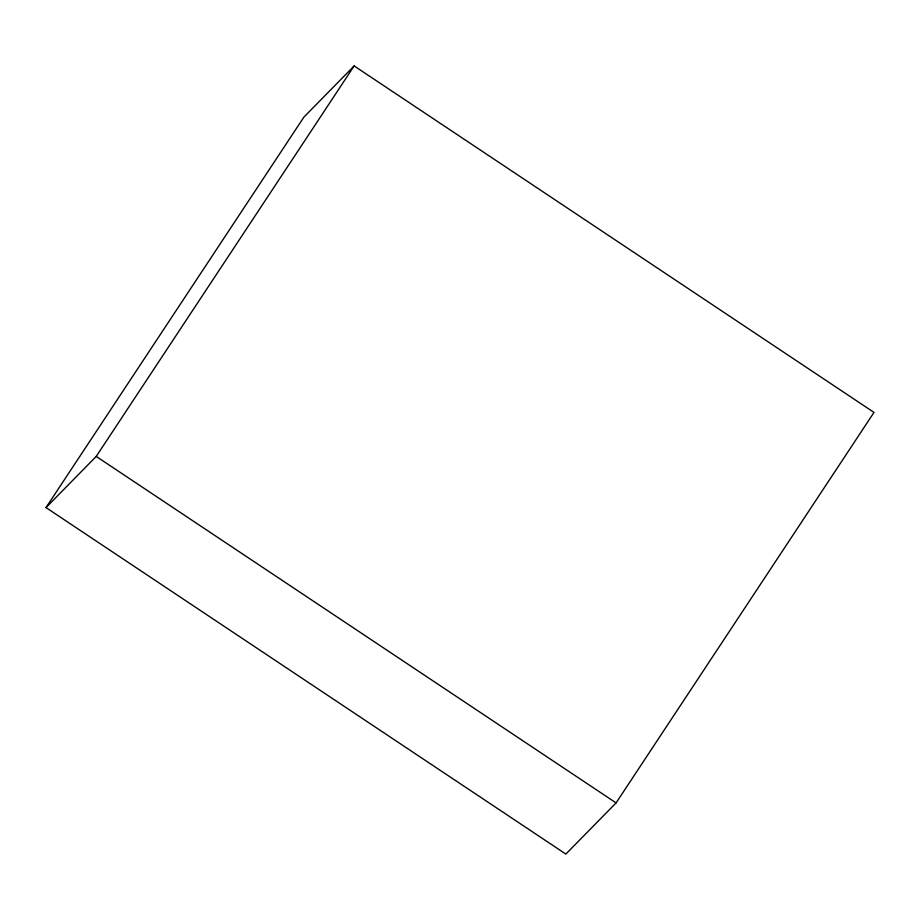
<?xml version="1.0" encoding="UTF-8"?>
<svg xmlns="http://www.w3.org/2000/svg" width="920" height="920" viewBox="0 0 920 920"><rect width="100%" height="100%" fill="white"/><g stroke="black" fill="none" stroke-linecap="round" stroke-linejoin="round"><path stroke-width="1.38" d="M46 507.587L303.922 117.093L354.142 65.918L874 412.413L616.078 802.907L565.857 854.082L46 507.587L96.221 456.423L354.142 65.918M96.221 456.423L616.078 802.907"/></g></svg>
